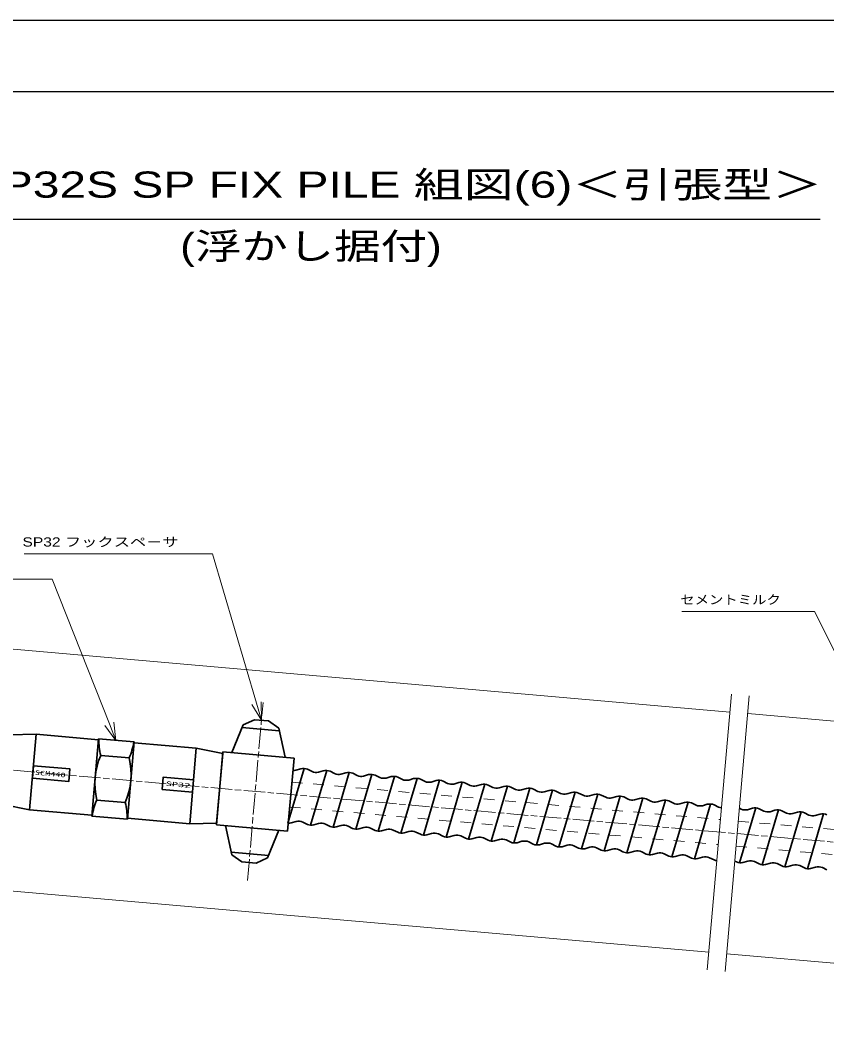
# Model space of a CAD drawing. Units: millimetres at full size, sheet at 1:1; details may follow other scales. Extents: x 0 to 1680, y -15 to 1188.
# Drawn here: x 686 to 1138, y 626 to 1188 of the extents above; entities that cross this region are included whole.
import ezdxf
from ezdxf.enums import TextEntityAlignment as Align

# ---------------------------------------------------------------- set-up
doc = ezdxf.new("R2010")
doc.units = ezdxf.units.MM
doc.linetypes.add('CHAIN', pattern=[18.5, 12, -1.5, 3.5, -1.5])
doc.linetypes.add('DASHED_SPACED', pattern=[12, 6, -6])
for name, color, linetype, lineweight in [('1外形線', 7, 'Continuous', 35), ('2細線', 3, 'Continuous', 20), ('3隠れ線', 2, 'DASHED_SPACED', 13), ('4中心線', 1, 'CHAIN', 15), ('6寸法線', 4, 'Continuous', 13), ('7 枠・タイトル', 7, 'Continuous', 25), ('DEFPOINTS_8', 7, 'Continuous', 25)]:
    doc.layers.add(name, color=color, linetype=linetype, lineweight=lineweight)
doc.styles.add('txt', font='')
doc.styles.add('ＭＳ Ｐゴシック', font='')
doc.styles.get('txt').set_extended_font_data('txt')
doc.styles.get('ＭＳ Ｐゴシック').set_extended_font_data('MS PGothic')

msp = doc.modelspace()

# ---------------------------------------------------------------- linework, layer by layer
at = {"layer": '1外形線'}
for p, q in [((810.979, 793.224), (804.602, 777.701)), ((817.286, 796.166), (810.979, 793.224)), ((825.202, 795.473), (817.286, 796.166)), ((825.202, 795.473), (830.903, 791.481)), ((695.081, 787.985), (679.99, 787.599)), ((695.081, 787.985), (691.386, 745.747)), ((729.948, 784.935), (695.081, 787.985)), ((831.243, 789.926), (810.374, 791.751)), ((830.903, 791.481), (834.487, 775.086)), ((728.1, 763.816), (729.992, 785.433)), ((749.915, 783.69), (729.992, 785.433)), ((748.024, 762.073), (749.915, 783.69)), ((784.739, 780.141), (749.872, 783.192)), ((747.124, 774.728), (731.185, 776.122)), ((747.124, 774.728), (731.185, 776.122)), ((784.739, 780.141), (781.043, 737.903)), ((784.739, 780.141), (799.533, 777.141)), ((799.621, 778.137), (796.047, 737.293)), ((799.533, 777.141), (796.134, 738.289)), ((839.468, 774.651), (799.621, 778.137)), ((839.468, 774.651), (835.895, 733.807)), ((845.121, 768.849), (836.064, 738.182)), ((840.461, 767.894), (843.205, 768.697)), ((847.028, 768.37), (849.589, 767.095)), ((857.773, 767.743), (848.715, 737.075)), ((853.113, 766.787), (855.857, 767.59)), ((859.68, 767.263), (862.241, 765.989)), ((870.424, 766.636), (861.367, 735.968)), ((865.765, 765.68), (868.509, 766.483)), ((872.332, 766.156), (874.893, 764.882)), ((883.076, 765.529), (874.019, 734.862)), ((878.416, 764.573), (881.16, 765.377)), ((884.983, 765.049), (887.544, 763.775)), ((895.75, 764.42), (886.693, 733.753)), ((891.068, 763.467), (893.812, 764.27)), ((897.635, 763.943), (900.196, 762.668)), ((728.1, 763.816), (726.209, 742.198)), ((748.024, 762.073), (746.133, 740.455)), ((908.413, 763.312), (899.345, 732.646)), ((903.72, 762.36), (906.464, 763.163)), ((910.287, 762.836), (912.848, 761.561)), ((921.054, 762.206), (911.996, 731.539)), ((916.371, 761.253), (919.115, 762.056)), ((922.938, 761.729), (925.499, 760.454)), ((933.705, 761.099), (924.648, 730.432)), ((929.023, 760.146), (931.767, 760.949)), ((935.59, 760.622), (938.151, 759.347)), ((946.368, 759.991), (937.3, 729.325)), ((941.675, 759.039), (944.419, 759.842)), ((948.242, 759.515), (950.803, 758.24)), ((959.009, 758.886), (949.951, 728.218)), ((954.326, 757.932), (957.07, 758.735)), ((960.893, 758.408), (963.454, 757.134)), ((971.638, 757.781), (962.58, 727.113)), ((966.978, 756.825), (969.722, 757.628)), ((973.545, 757.301), (976.106, 756.027)), ((984.301, 756.673), (975.232, 726.007)), ((979.63, 755.718), (982.374, 756.522)), ((986.197, 756.194), (988.758, 754.92)), ((996.941, 755.567), (987.884, 724.9)), ((992.281, 754.612), (995.025, 755.415)), ((998.848, 755.088), (1001.409, 753.813)), ((1009.593, 754.46), (1000.535, 723.793)), ((1004.933, 753.505), (1007.677, 754.308)), ((1011.5, 753.981), (1014.061, 752.706)), ((1022.256, 753.352), (1013.187, 722.686)), ((1017.585, 752.398), (1020.329, 753.201)), ((1024.152, 752.874), (1026.713, 751.599)), ((691.386, 745.747), (676.591, 748.748)), ((744.94, 749.766), (729.001, 751.161)), ((744.94, 749.766), (729.001, 751.161)), ((1034.896, 752.246), (1025.839, 721.579)), ((1030.236, 751.291), (1032.98, 752.094)), ((1036.803, 751.767), (1039.364, 750.492)), ((1047.548, 751.139), (1038.49, 720.472)), ((1042.888, 750.184), (1045.632, 750.987)), ((1049.455, 750.66), (1052.016, 749.385)), ((1060.211, 750.032), (1051.142, 719.365)), ((1055.54, 749.077), (1058.284, 749.88)), ((1062.107, 749.553), (1064.668, 748.279)), ((1072.851, 748.926), (1063.794, 718.258)), ((1068.191, 747.97), (1070.935, 748.773)), ((1074.758, 748.446), (1077.319, 747.172)), ((726.253, 742.696), (691.386, 745.747)), ((746.133, 740.455), (726.209, 742.198)), ((1088.95, 746.573), (1089.971, 746.065)), ((1098.166, 746.711), (1089.097, 716.045)), ((1093.495, 745.756), (1096.239, 746.56)), ((1100.062, 746.233), (1102.623, 744.958)), ((1110.806, 745.605), (1101.749, 714.938)), ((1106.146, 744.65), (1108.89, 745.453)), ((1112.713, 745.126), (1115.274, 743.851)), ((1123.458, 744.498), (1114.4, 713.831)), ((1118.798, 743.543), (1121.542, 744.346)), ((1125.365, 744.019), (1127.926, 742.744)), ((1136.121, 743.39), (1127.052, 712.724)), ((1131.45, 742.436), (1134.194, 743.239)), ((781.043, 737.903), (746.176, 740.953)), ((781.043, 737.903), (796.134, 738.289)), ((835.895, 733.807), (796.047, 737.293)), ((804.613, 720.462), (801.028, 736.857)), ((837.874, 738.317), (840.618, 739.12)), ((844.441, 738.793), (847.002, 737.518)), ((850.525, 737.21), (853.269, 738.013)), ((857.092, 737.686), (859.653, 736.412)), ((863.177, 736.103), (865.921, 736.906)), ((869.744, 736.579), (872.305, 735.305)), ((875.829, 734.996), (878.573, 735.8)), ((824.537, 718.719), (830.914, 734.242)), ((882.396, 735.472), (884.957, 734.198)), ((888.48, 733.89), (891.224, 734.693)), ((895.047, 734.366), (897.608, 733.091)), ((901.132, 732.783), (903.876, 733.586)), ((907.699, 733.259), (910.26, 731.984)), ((913.784, 731.676), (916.528, 732.479)), ((920.351, 732.152), (922.912, 730.877)), ((926.435, 730.569), (929.179, 731.372)), ((933.002, 731.045), (935.563, 729.77)), ((939.087, 729.462), (941.831, 730.265)), ((945.654, 729.938), (948.215, 728.663)), ((951.739, 728.355), (954.483, 729.158)), ((958.306, 728.831), (960.867, 727.557)), ((964.39, 727.248), (967.134, 728.051)), ((970.957, 727.724), (973.518, 726.45)), ((977.042, 726.141), (979.786, 726.945)), ((983.609, 726.617), (986.17, 725.343)), ((989.694, 725.034), (992.438, 725.838)), ((996.261, 725.511), (998.822, 724.236)), ((1002.345, 723.928), (1005.089, 724.731)), ((825.142, 720.192), (804.273, 722.018)), ((810.314, 716.47), (804.613, 720.462)), ((1008.912, 724.404), (1011.473, 723.129)), ((1014.997, 722.821), (1017.741, 723.624)), ((1021.564, 723.297), (1024.125, 722.022)), ((1027.649, 721.714), (1030.393, 722.517)), ((1034.216, 722.19), (1036.777, 720.915)), ((1040.3, 720.607), (1043.044, 721.41)), ((1046.867, 721.083), (1049.428, 719.808)), ((1052.952, 719.5), (1055.696, 720.303)), ((1059.519, 719.976), (1062.08, 718.701)), ((1065.604, 718.393), (1068.348, 719.196)), ((818.229, 715.778), (810.314, 716.47)), ((818.229, 715.778), (824.537, 718.719)), ((1072.171, 718.869), (1074.732, 717.595)), ((1086.363, 716.996), (1087.383, 716.488)), ((1090.907, 716.179), (1093.651, 716.983)), ((1097.474, 716.655), (1100.035, 715.381)), ((1103.559, 715.073), (1106.303, 715.876)), ((1110.126, 715.549), (1112.687, 714.274)), ((1116.21, 713.966), (1118.954, 714.769)), ((1122.777, 714.442), (1125.338, 713.167)), ((1128.862, 712.859), (1131.606, 713.662)), ((1135.429, 713.335), (1137.99, 712.06))]:
    msp.add_line(p, q, dxfattribs=at)
for points in [[(692.928, 763.379), (713.35, 761.593), (713.96, 768.566), (693.538, 770.353)], [(765.651, 757.017), (782.586, 755.535), (783.196, 762.509), (766.261, 763.99)]]:
    msp.add_lwpolyline(points, close=True, dxfattribs=at)
for centre, radius, start, end in [((770.372, 785.27), 40.241, 179.78533, 193.13988), ((710.12, 790.541), 40.241, 336.86012, 350.21467), ((768.188, 760.308), 40.241, 156.86012, 193.13988), ((707.936, 765.58), 40.241, 336.86012, 13.13988), ((839.153, 773.236), 5.5, 266.98495, 283.75705), ((844.632, 762.869), 6, 66.46161, 103.75705), ((851.805, 772.129), 5.5, 246.24295, 283.75705), ((857.284, 761.762), 6, 66.46161, 103.75705), ((864.457, 771.023), 5.5, 246.24295, 283.75705), ((869.935, 760.656), 6, 66.46161, 103.75705), ((877.108, 769.916), 5.5, 246.24295, 283.75705), ((882.587, 759.549), 6, 66.46161, 103.75705), ((895.239, 758.442), 6, 66.46161, 103.75705), ((889.76, 768.809), 5.5, 246.24295, 283.75705), ((902.412, 767.702), 5.5, 246.24295, 283.75705), ((907.89, 757.335), 6, 66.46161, 103.75705), ((915.063, 766.595), 5.5, 246.24295, 283.75705), ((920.542, 756.228), 6, 66.46161, 103.75705), ((927.715, 765.488), 5.5, 246.24295, 283.75705), ((933.194, 755.121), 6, 66.46161, 103.75705), ((940.367, 764.381), 5.5, 246.24295, 283.75705), ((945.846, 754.014), 6, 66.46161, 103.75705), ((958.497, 752.907), 6, 66.46161, 103.75705), ((953.018, 763.274), 5.5, 246.24295, 283.75705), ((965.67, 762.167), 5.5, 246.24295, 283.75705), ((971.149, 751.801), 6, 66.46161, 103.75705), ((978.322, 761.061), 5.5, 246.24295, 283.75705), ((983.801, 750.694), 6, 66.46161, 103.75705), ((990.973, 759.954), 5.5, 246.24295, 283.75705), ((996.452, 749.587), 6, 66.46161, 103.75705), ((1003.625, 758.847), 5.5, 246.24295, 283.75705), ((1009.104, 748.48), 6, 66.46161, 103.75705), ((1016.277, 757.74), 5.5, 246.24295, 283.75705), ((1021.756, 747.373), 6, 66.46161, 103.75705), ((766.004, 735.347), 40.241, 156.86012, 170.21467), ((705.753, 740.618), 40.241, 359.78533, 13.13988), ((1028.928, 756.633), 5.5, 246.24295, 283.75705), ((1034.407, 746.266), 6, 66.46161, 103.75705), ((1041.58, 755.526), 5.5, 246.24295, 283.75705), ((1047.059, 745.159), 6, 66.46161, 103.75705), ((1054.232, 754.419), 5.5, 246.24295, 283.75705), ((1059.711, 744.052), 6, 66.46161, 103.75705), ((1066.883, 753.312), 5.5, 246.24295, 283.75705), ((1072.362, 742.946), 6, 66.46161, 103.75705), ((1079.535, 752.206), 5.5, 246.24295, 263.64923), ((1092.187, 751.099), 5.5, 246.24295, 283.75705), ((1097.666, 740.732), 6, 66.46161, 103.75705), ((1104.838, 749.992), 5.5, 246.24295, 283.75705), ((1110.317, 739.625), 6, 66.46161, 103.75705), ((1117.49, 748.885), 5.5, 246.24295, 283.75705), ((1122.969, 738.518), 6, 66.46161, 103.75705), ((1130.142, 747.778), 5.5, 246.24295, 283.75705), ((1135.621, 737.411), 6, 66.46161, 103.75705), ((836.566, 743.659), 5.5, 266.98495, 283.75705), ((842.044, 733.292), 6, 66.46161, 103.75705), ((849.217, 742.552), 5.5, 246.24295, 283.75705), ((854.696, 732.185), 6, 66.46161, 103.75705), ((861.869, 741.445), 5.5, 246.24295, 283.75705), ((867.348, 731.079), 6, 66.46161, 103.75705), ((879.999, 729.972), 6, 66.46161, 103.75705), ((874.521, 740.339), 5.5, 246.24295, 283.75705), ((887.172, 739.232), 5.5, 246.24295, 283.75705), ((892.651, 728.865), 6, 66.46161, 103.75705), ((899.824, 738.125), 5.5, 246.24295, 283.75705), ((905.303, 727.758), 6, 66.46161, 103.75705), ((912.476, 737.018), 5.5, 246.24295, 283.75705), ((917.955, 726.651), 6, 66.46161, 103.75705), ((925.127, 735.911), 5.5, 246.24295, 283.75705), ((930.606, 725.544), 6, 66.46161, 103.75705), ((943.258, 724.437), 6, 66.46161, 103.75705), ((937.779, 734.804), 5.5, 246.24295, 283.75705), ((950.431, 733.697), 5.5, 246.24295, 283.75705), ((955.91, 723.33), 6, 66.46161, 103.75705), ((963.082, 732.59), 5.5, 246.24295, 283.75705), ((968.561, 722.224), 6, 66.46161, 103.75705), ((975.734, 731.484), 5.5, 246.24295, 283.75705), ((981.213, 721.117), 6, 66.46161, 103.75705), ((988.386, 730.377), 5.5, 246.24295, 283.75705), ((993.865, 720.01), 6, 66.46161, 103.75705), ((1006.516, 718.903), 6, 66.46161, 103.75705), ((1001.037, 729.27), 5.5, 246.24295, 283.75705), ((1013.689, 728.163), 5.5, 246.24295, 283.75705), ((1019.168, 717.796), 6, 66.46161, 103.75705), ((1026.341, 727.056), 5.5, 246.24295, 283.75705), ((1031.82, 716.689), 6, 66.46161, 103.75705), ((1038.992, 725.949), 5.5, 246.24295, 283.75705), ((1044.471, 715.582), 6, 66.46161, 103.75705), ((1051.644, 724.842), 5.5, 246.24295, 283.75705), ((1057.123, 714.475), 6, 66.46161, 103.75705), ((1069.775, 713.368), 6, 66.46161, 103.75705), ((1064.296, 723.735), 5.5, 246.24295, 283.75705), ((1076.947, 722.629), 5.5, 246.24295, 263.64923), ((1089.599, 721.522), 5.5, 246.24295, 283.75705), ((1095.078, 711.155), 6, 66.46161, 103.75705), ((1102.251, 720.415), 5.5, 246.24295, 283.75705), ((1107.73, 710.048), 6, 66.46161, 103.75705), ((1114.903, 719.308), 5.5, 246.24295, 283.75705), ((1120.381, 708.941), 6, 66.46161, 103.75705), ((1133.033, 707.834), 6, 66.46161, 103.75705), ((1127.554, 718.201), 5.5, 246.24295, 283.75705)]:
    msp.add_arc(centre, radius, start, end, dxfattribs=at)
at = {"layer": '2細線'}
for p, q in [((1083.627, 800.469), (411.844, 859.242)), ((1070.99, 656.021), (1084.499, 810.431)), ((1080.952, 655.149), (1094.461, 809.559)), ((1536.896, 760.813), (1093.589, 799.597)), ((1071.861, 665.983), (399.755, 724.784)), ((1525.13, 626.327), (1081.823, 665.111))]:
    msp.add_line(p, q, dxfattribs=at)
at = {"layer": '3隠れ線'}
for p, q in [((838.292, 761.202), (1078.355, 740.199)), ((837.072, 747.255), (1077.134, 726.252)), ((1088.317, 739.328), (1229.824, 726.947)), ((1087.096, 725.381), (1228.604, 713.001))]:
    msp.add_line(p, q, dxfattribs=at)
at = {"layer": '4中心線'}
for p, q in [((239.965, 806.522), (1531.013, 693.57)), ((813.4, 706.162), (822.116, 805.781))]:
    msp.add_line(p, q, dxfattribs=at)
at = {"layer": '6寸法線'}
for p, q in [((821.244, 795.819), (815.855, 804.659)), ((821.244, 795.819), (818.426, 805.414)), ((820.997, 806.169), (821.244, 795.819)), ((739.705, 784.583), (733.54, 792.9)), ((739.705, 784.583), (736.032, 793.884)), ((738.524, 794.869), (739.705, 784.583))]:
    msp.add_line(p, q, dxfattribs=at)
for points in [[(818.426, 805.414), (793.845, 889.103), (688.345, 889.103)], [(736.032, 793.884), (704.051, 874.875), (624.562, 874.875)], [(1159.154, 800.777), (1130.98, 856.786), (1056.662, 856.786)]]:
    msp.add_lwpolyline(points, dxfattribs=at)
at = {"layer": '7 枠・タイトル'}
for p, q in [((40, 1148), (1640, 1148)), ((565.419, 1076.49), (1134.187, 1076.49))]:
    msp.add_line(p, q, dxfattribs=at)
at = {"layer": 'DEFPOINTS_8'}
msp.add_line((0, 1188), (1680, 1188), dxfattribs=at)

# ---------------------------------------------------------------- texts
at = {"layer": '1外形線', "style": 'txt'}
for s, width, p in [('SCM440', 1.65, (694.153, 764.572)), ('SP32', 2, (767.419, 758.402))]:
    msp.add_text(s, height=2.566, rotation=355, dxfattribs=dict(at, width=width)).set_placement(p, align=Align.BOTTOM_LEFT)
at = {"layer": '6寸法線', "style": 'ＭＳ Ｐゴシック'}
for s, width, p in [('SP32 フックスペ－サ', 1.3, (687.368, 891.607)), ('セメントミルク', 1.15, (1055.805, 859.29))]:
    msp.add_text(s, height=5.132, dxfattribs=dict(at, width=width)).set_placement(p, align=Align.BOTTOM_LEFT)
at = {"layer": '7 枠・タイトル', "style": 'ＭＳ Ｐゴシック'}
for s, width, p in [('φ135-SP32S SP FIX PILE 組図(6)＜引張型＞', 1.4, (586.181, 1084.125)), ('(浮かし据付)', 1.3, (775.674, 1049.675))]:
    msp.add_text(s, height=14.66, dxfattribs=dict(at, width=width)).set_placement(p, align=Align.BOTTOM_LEFT)

doc.saveas('drawing.dxf')
